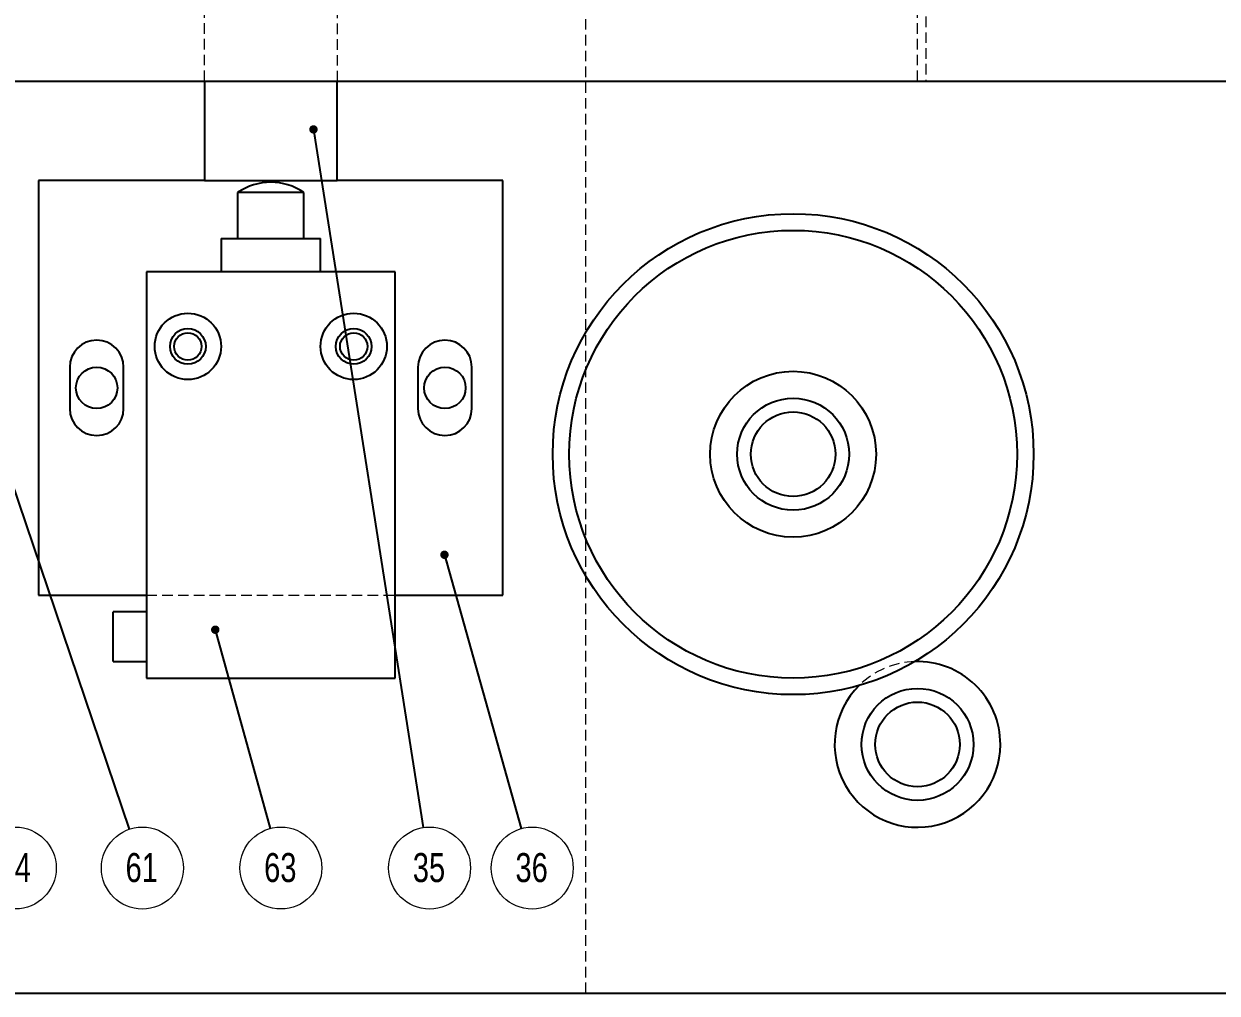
# Model space of a CAD drawing. Header units: millimetres. Extents: x 4 to 907, y 5 to 1495.
# Drawn here: x 287.2 to 431.1, y 559.2 to 676.1 of the extents above; entities that cross this region are included whole.
import ezdxf

# ---------------------------------------------------------------- set-up
doc = ezdxf.new("R2010")
doc.units = ezdxf.units.MM
doc.linetypes.add('HIDDEN', pattern=[1.905, 1.27, -0.635])
doc.styles.add('SLDTEXTSTYLE0', font='TXT', dxfattribs={"width": 0.75})
doc.dimstyles.new('SLDDIMSTYLE1', dxfattribs={"dimtxt": 0.18, "dimasz": 1.016, "dimexe": 0, "dimexo": 0.0625, "dimgap": 0, "dimtad": 0, "dimtih": 1, "dimtoh": 1, "dimdec": 0, "dimrnd": 1e-09, "dimzin": 0, "dimdsep": 46, "dimtxsty": 'Standard', "dimblk1": 'DOT', "dimblk2": 'DOT', "dimsah": 1, "dimcen": 0.09, "dimadec": 0, "dimazin": 0, "dimtfac": 1.016, "dimtdec": 0, "dimtofl": 0, "dimtmove": 0, "dimatfit": 3, "dimldrblk": 'DOT', "dimfxl": 1, "dimfrac": 2, "dimtolj": 1, "dimtzin": 0, "dimarcsym": 0})

# ---------------------------------------------------------------- blocks, each defined once
blk = doc.blocks.new('SW_NOTE_3')
at = {"color": 0, "linetype": 'Continuous', "lineweight": 0}
blk.add_circle((0.75, -4.88), 4.94, dxfattribs=at)
at = {"color": 0, "linetype": 'Continuous', "lineweight": 0, "insert": (0.68, -3.07), "char_height": 3.5, "attachment_point": 2, "style": 'SLDTEXTSTYLE0'}
blk.add_mtext('34', dxfattribs=at)
blk = doc.blocks.new('SW_NOTE_4')
at = {"color": 0, "linetype": 'Continuous', "lineweight": 0}
blk.add_circle((0.77, -4.88), 4.94, dxfattribs=at)
at = {"color": 0, "linetype": 'Continuous', "lineweight": 0, "insert": (0.7, -3.07), "char_height": 3.5, "attachment_point": 2, "style": 'SLDTEXTSTYLE0'}
blk.add_mtext('35', dxfattribs=at)
blk = doc.blocks.new('_Dot')
at = {"color": 0, "linetype": 'ByBlock', "lineweight": -2}
blk.add_line((-0.5, 0), (-1, 0), dxfattribs=at)
at = {"color": 0, "linetype": 'ByBlock', "const_width": 0.5}
blk.add_lwpolyline([(-0.25, 0, 1), (0.25, 0, 1)], format="xyb", close=True, dxfattribs=at)
blk = doc.blocks.new('SW_NOTE_5')
at = {"color": 0, "linetype": 'Continuous', "lineweight": 0}
blk.add_circle((1.33, -4.76), 4.94, dxfattribs=at)
at = {"color": 0, "linetype": 'Continuous', "lineweight": 0, "insert": (1.26, -2.95), "char_height": 3.5, "attachment_point": 2, "style": 'SLDTEXTSTYLE0'}
blk.add_mtext('36', dxfattribs=at)
blk = doc.blocks.new('SW_NOTE_7')
at = {"color": 0, "linetype": 'Continuous', "lineweight": 0}
blk.add_circle((1.59, -4.68), 4.94, dxfattribs=at)
at = {"color": 0, "linetype": 'Continuous', "lineweight": 0, "insert": (1.51, -2.87), "char_height": 3.5, "attachment_point": 2, "style": 'SLDTEXTSTYLE0'}
blk.add_mtext('61', dxfattribs=at)
blk = doc.blocks.new('SW_NOTE_12')
at = {"color": 0, "linetype": 'Continuous', "lineweight": 0}
blk.add_circle((1.31, -4.76), 4.94, dxfattribs=at)
at = {"color": 0, "linetype": 'Continuous', "lineweight": 0, "insert": (1.24, -2.95), "char_height": 3.5, "attachment_point": 2, "style": 'SLDTEXTSTYLE0'}
blk.add_mtext('63', dxfattribs=at)

msp = doc.modelspace()

# ---------------------------------------------------------------- linework, layer by layer
at = {"color": 7, "linetype": 'HIDDEN', "lineweight": 18}
for p, q in [((395.958, 924.64), (395.958, 669.21)), ((394.958, 669.21), (394.958, 921.96)), ((354.958, 559.21), (354.958, 779.21)), ((308.958, 669.21), (308.958, 726.46)), ((324.958, 723.781), (324.958, 669.21)), ((301.958, 607.21), (331.958, 607.21))]:
    msp.add_line(p, q, dxfattribs=at)
at = {"color": 7, "linetype": 'Continuous', "lineweight": 25}
for p, q in [((149.958, 669.21), (677.958, 669.21)), ((308.958, 669.21), (308.958, 657.21)), ((324.958, 657.21), (324.958, 669.21)), ((308.958, 657.21), (288.958, 657.21)), ((288.958, 657.21), (288.958, 607.21)), ((308.958, 657.21), (324.958, 657.21)), ((344.958, 657.21), (324.958, 657.21)), ((344.958, 607.21), (344.958, 657.21)), ((312.958, 655.755), (312.958, 650.21)), ((320.958, 655.755), (312.958, 655.755)), ((320.958, 650.21), (320.958, 655.755)), ((310.958, 650.21), (310.958, 646.21)), ((310.958, 650.21), (322.958, 650.21)), ((322.958, 646.21), (322.958, 650.21)), ((331.958, 646.21), (301.958, 646.21)), ((301.958, 646.21), (301.958, 597.21)), ((331.958, 597.21), (331.958, 646.21)), ((292.708, 634.71), (292.708, 629.71)), ((299.208, 629.71), (299.208, 634.71)), ((334.708, 634.71), (334.708, 629.71)), ((341.208, 629.71), (341.208, 634.71)), ((288.958, 607.21), (301.958, 607.21)), ((331.958, 607.21), (344.958, 607.21)), ((301.958, 605.21), (297.958, 605.21)), ((297.958, 599.21), (297.958, 605.21)), ((297.958, 599.21), (301.958, 599.21)), ((301.958, 597.21), (331.958, 597.21)), ((149.958, 559.21), (709.958, 559.21))]:
    msp.add_line(p, q, dxfattribs=at)
for centre, radius in [((379.958, 624.21), 29), ((379.958, 624.21), 27), ((306.958, 637.21), 4), ((326.958, 637.21), 4), ((306.958, 637.21), 2.15), ((326.958, 637.21), 2.15), ((306.958, 637.21), 1.65), ((326.958, 637.21), 1.65), ((295.958, 632.21), 2.5), ((337.958, 632.21), 2.5), ((379.958, 624.21), 10), ((379.958, 624.21), 6.75), ((379.958, 624.21), 5.1), ((394.958, 589.21), 6.75), ((394.958, 589.21), 5.1)]:
    msp.add_circle(centre, radius, dxfattribs=at)
for centre, radius, start, end in [((316.958, 650.01), 7, 55.1501, 124.8499), ((295.958, 634.71), 3.25, 0, 180), ((337.958, 634.71), 3.25, 0, 180), ((295.958, 629.71), 3.25, 180, 0), ((337.958, 629.71), 3.25, 180, 0), ((394.958, 589.21), 10, 0, 91.78396), ((394.958, 589.21), 10, 134.61322, 0)]:
    msp.add_arc(centre, radius, start, end, dxfattribs=at)
at = {"color": 7, "linetype": 'HIDDEN', "lineweight": 18}
msp.add_arc((394.958, 589.21), 10, 91.78396, 134.61322, dxfattribs=at)

# ---------------------------------------------------------------- block references
at = {"color": 7, "linetype": 'Continuous', "lineweight": 0}
for name, p in [('SW_NOTE_3', (285.395, 579.179)), ('SW_NOTE_7', (299.882, 578.975)), ('SW_NOTE_12', (316.864, 579.059)), ('SW_NOTE_4', (335.338, 579.176)), ('SW_NOTE_5', (347.16, 579.053))]:
    msp.add_blockref(name, p, dxfattribs=at)

# ---------------------------------------------------------------- leaders
for points in [[(322.104, 663.384), (335.338, 579.176)], [(273.398, 657.106), (299.882, 578.975)], [(337.906, 612.081), (347.16, 579.053)], [(310.262, 603.041), (316.864, 579.059)]]:
    msp.add_leader(points, dimstyle='SLDDIMSTYLE1', dxfattribs=at)

doc.saveas('drawing.dxf')
